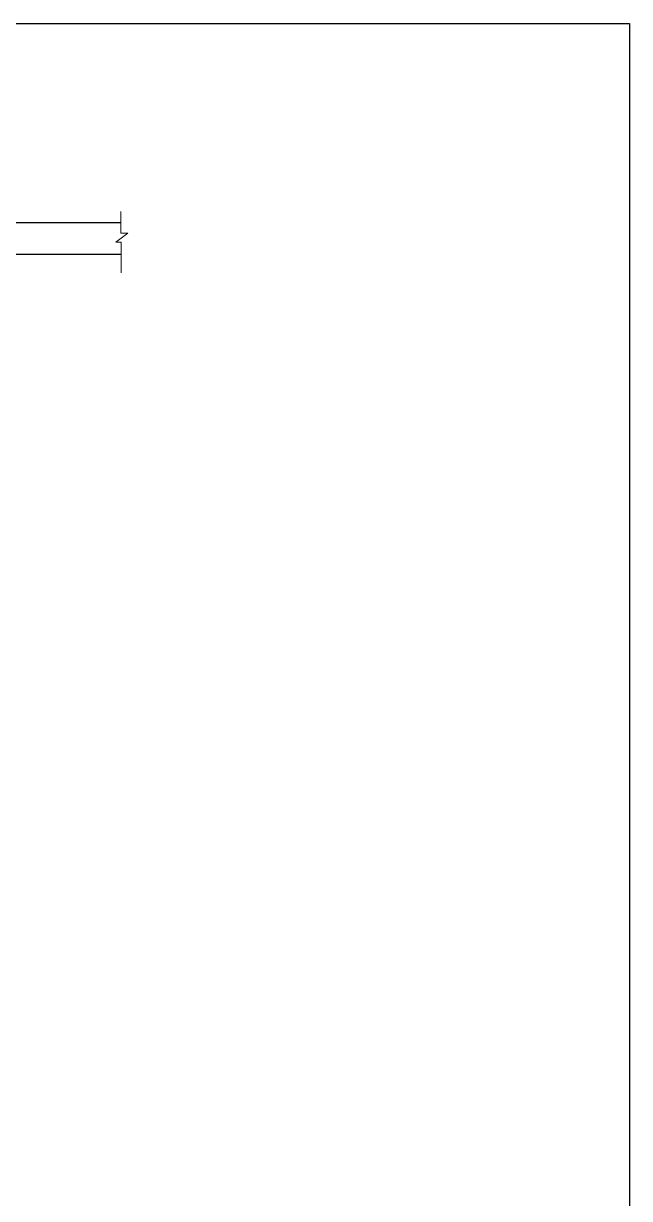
# Model space of a CAD drawing. Header units: inches. Extents: x -17070 to 527, y 504 to 2398.
# Drawn here: x -10347.48 to -10336.05, y 526.26 to 548.39 of the extents above; entities that cross this region are included whole.
import ezdxf

# ---------------------------------------------------------------- set-up
doc = ezdxf.new("R2010")
doc.units = ezdxf.units.IN
doc.layers.add('elevation', color=7, linetype='Continuous')
doc.layers.add('furniture', color=42, linetype='Continuous', lineweight=9)
doc.layers.add('wall', color=7, linetype='Continuous', lineweight=30)

# ---------------------------------------------------------------- blocks, each defined once
blk = doc.blocks.new('de')
at = {"layer": 'elevation', "ltscale": 0.0005}
for p, q in [((-10856.90422, 504.72708), (-10856.06422, 504.72708)), ((-10856.06422, 504.72708), (-10856.06422, 504.13708))]:
    blk.add_line(p, q, dxfattribs=at)

msp = doc.modelspace()

# ---------------------------------------------------------------- linework, layer by layer
at = {"layer": 'furniture', "linetype": 'ByBlock'}
for p, q in [((-10345.64192, 544.84686), (-10345.64192, 544.43726)), ((-10345.51022, 544.43726), (-10345.73914, 544.26719)), ((-10345.64192, 544.43726), (-10345.51022, 544.43726)), ((-10345.73914, 544.26719), (-10345.63864, 544.26719)), ((-10345.63864, 544.26719), (-10345.63864, 543.6918))]:
    msp.add_line(p, q, dxfattribs=at)
at = {"layer": 'wall', "linetype": 'ByBlock'}
msp.add_line((-10394.91665, 544.64206), (-10345.64192, 544.64206), dxfattribs=at)
at = {"layer": 'wall', "ltscale": 0.0005}
msp.add_line((-10354.13336, 544.04194), (-10345.63864, 544.04194), dxfattribs=at)

# ---------------------------------------------------------------- block references
at = {"layer": 'elevation', "xscale": 75, "yscale": 75, "zscale": 75}
msp.add_blockref('de', (803868.76171, -37306.1441), dxfattribs=at)

doc.saveas('drawing.dxf')
